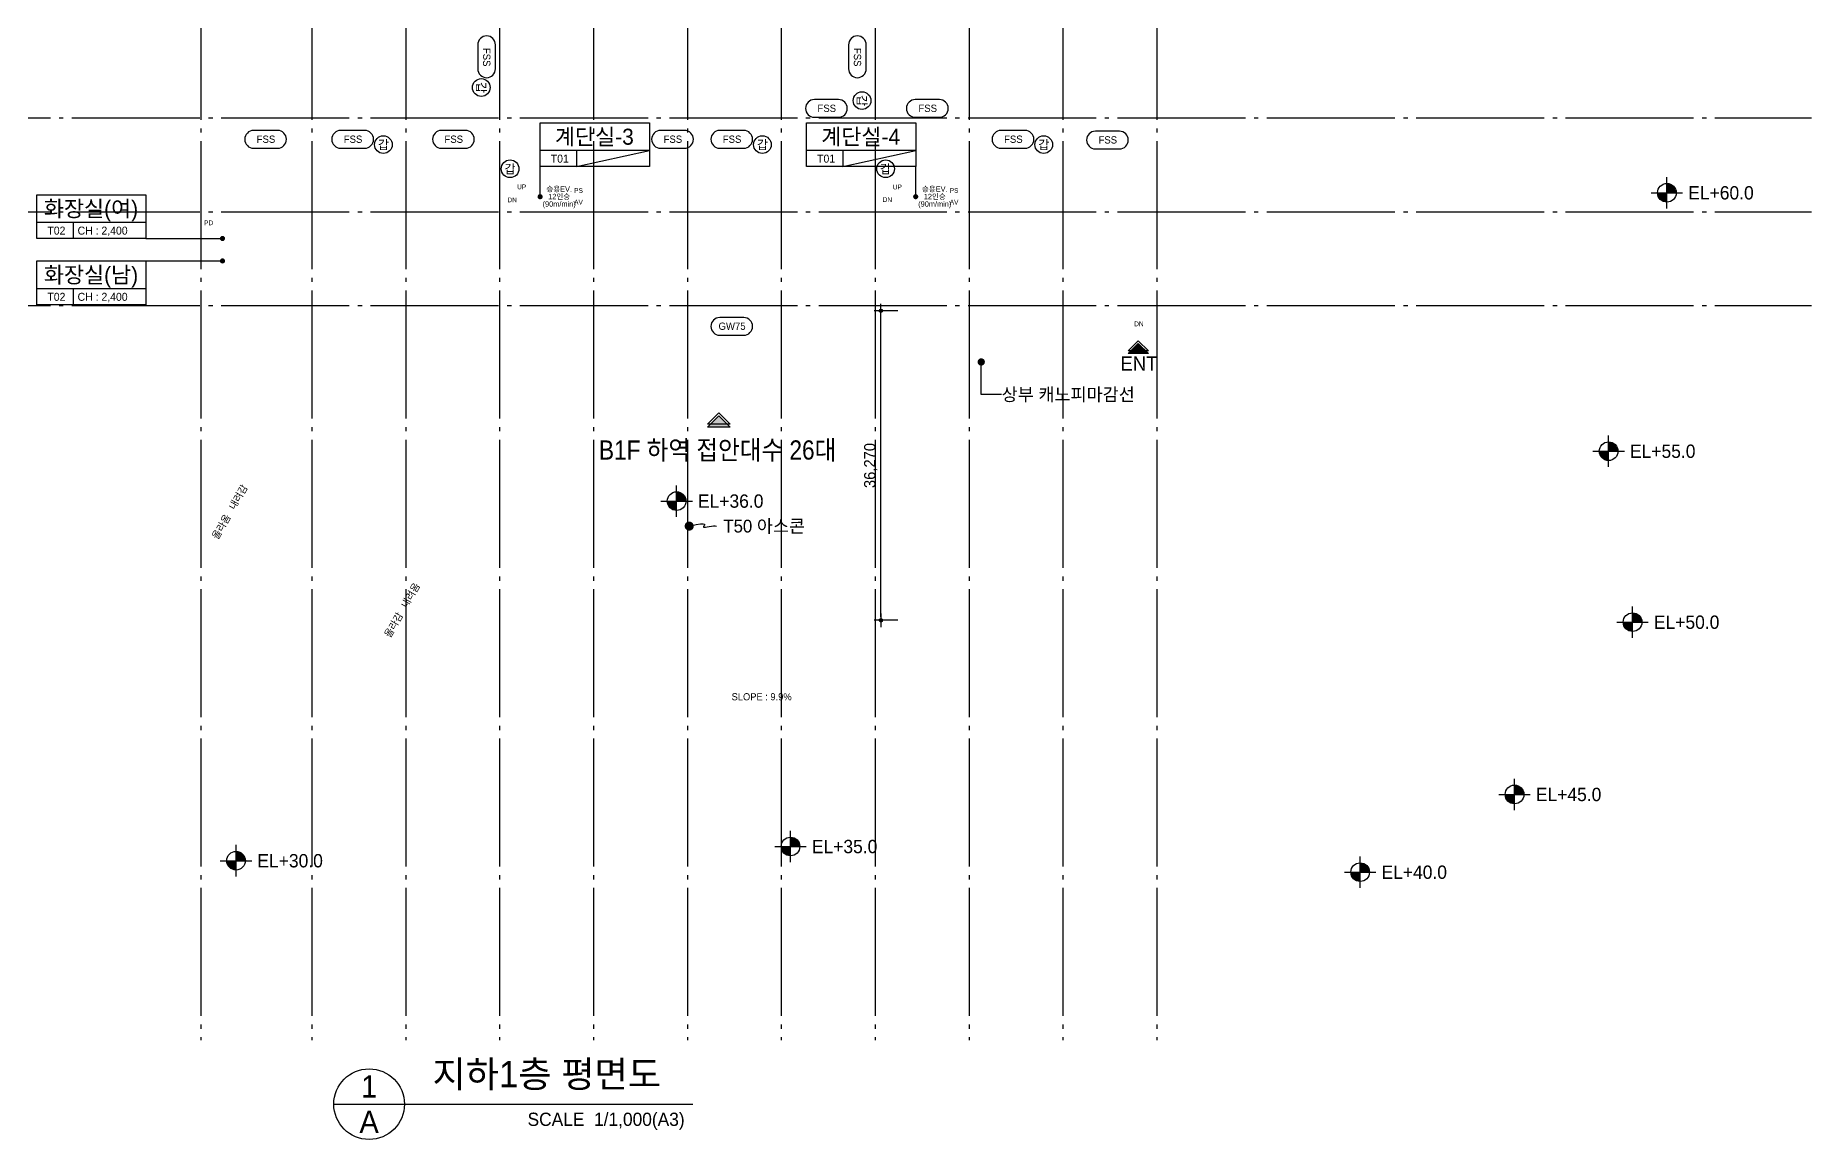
# Model space of a CAD drawing. Header units: millimetres. Extents: x 252735598 to 255219468, y 504282078 to 504550014.
# Drawn here: x 253281006 to 253489067, y 504285874 to 504415227 of the extents above; entities that cross this region are included whole.
import ezdxf
from ezdxf.enums import TextEntityAlignment as Align

# ---------------------------------------------------------------- set-up
doc = ezdxf.new("R2010")
doc.units = ezdxf.units.MM
doc.linetypes.add('CEN', pattern=[35, 30, -2, 1, -2])
for name, color, linetype in [('4A.TEC CEN', 1, 'CEN'), ('4A.TEC TEXT', 7, 'Continuous'), ('4A.TEC TEXT 1', 3, 'Continuous'), ('4A.TEC TEXT 2', 3, 'Continuous'), ('4A.TEC 심볼', 7, 'Continuous'), ('㈜SE&C DIM', 7, 'Continuous'), ('㈜SE&C TEXT', 7, 'Continuous'), ('㈜SE&C TEXT 1', 3, 'Continuous')]:
    doc.layers.add(name, color=color, linetype=linetype)
doc.styles.add('돋움', font='')
doc.styles.get('돋움').set_extended_font_data('돋움')
doc.dimstyles.new('DIM_400(외부치수)', dxfattribs={"dimscale": 1200, "dimtxt": 3.3, "dimasz": 1, "dimexe": 2, "dimexo": 2, "dimgap": 1, "dimtad": 1, "dimdec": 0, "dimdsep": 46, "dimlunit": 6, "dimtxsty": '돋움', "dimblk1": 'DIMDOT', "dimblk2": 'DIMDOT', "dimsah": 1, "dimcen": 2.5, "dimdle": 1.5, "dimclrd": 8, "dimclre": 8, "dimclrt": 3, "dimadec": 0, "dimazin": 0, "dimtfac": 1, "dimtdec": 0, "dimtix": 1, "dimtmove": 2, "dimatfit": 3, "dimldrblk": 'DIMDOT', "dimfxl": 1, "dimtvp": 1, "dimtolj": 1, "dimtzin": 0, "dimarcsym": 0})

# ---------------------------------------------------------------- blocks, each defined once
blk = doc.blocks.new('dwgFD3B')
at = {"layer": '4A.TEC CEN', "color": 250, "ltscale": 500}
for p, q in [((49194.51, -158936.83, -3333.33), (358000, -158936.83, -3333.33)), ((49194.51, -169936.83, -3333.33), (358000, -169936.83, -3333.33)), ((49194.51, -180936.83, -3333.33), (358000, -180936.83, -3333.33))]:
    blk.add_line(p, q, dxfattribs=at)
at = {"layer": '4A.TEC CEN', "color": 250, "ltscale": 500, "elevation": -3333.33}
for points in [[(169307.63, -39163.16), (169307.63, -267000)], [(182307.63, -39163.16), (182307.63, -267000)], [(193307.63, -39163.16), (193307.63, -267000)], [(204307.63, -39163.16), (204307.63, -267000)], [(215307.63, -39163.16), (215307.63, -267000)], [(226307.63, -39163.16), (226307.63, -267000)], [(237307.63, -39163.16), (237307.63, -267000)], [(248307.63, -39163.16), (248307.63, -267000)], [(259307.63, -39163.16), (259307.63, -267000)], [(270307.63, -39163.16), (270307.63, -267000)], [(281307.63, -39163.16), (281307.63, -267000)]]:
    blk.add_lwpolyline(points, dxfattribs=at)
blk = doc.blocks.new('FL-LEVEL1')
at = {"layer": '4A.TEC 심볼', "linetype": 'ByBlock'}
h = blk.add_hatch(color=256, dxfattribs=at)
h.paths.add_polyline_path([(295, 175), (295, 0), (470, 0, 0.414214)])
h.paths.add_polyline_path([(295, 0), (120, 0, 0.414214), (295, -175)])
for p, q in [((0, 0), (590, 0)), ((295, -295), (295, 295))]:
    blk.add_line(p, q, dxfattribs=at)
blk.add_circle((295, 0), 175, dxfattribs=at)
at = {"layer": '4A.TEC TEXT 2', "color": 3, "linetype": 'ByBlock', "style": '돋움'}
blk.add_attdef('FL', text='', height=250, dxfattribs=at).set_placement((695, 0), align=Align.MIDDLE_LEFT)
blk = doc.blocks.new('DIMDOT')
at = {"color": 0}
blk.add_line((-2, 0), (2, 0), dxfattribs=at)
for radius in [0.5, 0.25]:
    blk.add_circle((0, 0), radius, dxfattribs=at)
blk = doc.blocks.new('*D56')
at = {"layer": 'Defpoints', "color": 0, "transparency": 16777216}
for p in [(253380048, 504382977), (253382841, 504382977), (253382841, 504346708)]:
    blk.add_point(p, dxfattribs=at)
at = {"layer": '㈜SE&C DIM', "color": 8, "lineweight": -2, "ltscale": 10, "transparency": 16777216}
for p, q in [((253382041, 504382977), (253379248, 504382977)), ((253380048, 504347108), (253380048, 504382577)), ((253382041, 504346708), (253379248, 504346708))]:
    blk.add_line(p, q, dxfattribs=at)
at = {"layer": '㈜SE&C DIM', "color": 8, "lineweight": -2, "transparency": 16777216, "xscale": 400, "yscale": 400, "zscale": 400}
for p, rotation in [((253380048, 504382977), 90), ((253380048, 504346708), 270)]:
    blk.add_blockref('DIMDOT', p, dxfattribs=dict(at, rotation=rotation))
at = {"layer": '㈜SE&C DIM', "color": 3, "transparency": 16777216, "insert": (253378860, 504364843), "char_height": 1320, "attachment_point": 5, "rotation": 90, "style": '돋움'}
blk.add_mtext('\\A1;36,270', dxfattribs=at)
blk = doc.blocks.new('dwg9CDF')
at = {"layer": '4A.TEC 심볼', "color": 3, "linetype": 'ByBlock'}
ref = blk.add_blockref('FL-LEVEL1', (287075, -60898, 36666), dxfattribs=dict(at, xscale=6.250000000000405, yscale=6.250000000000405, zscale=6.250000000000405))
ref.add_attrib('FL', 'EL+35.0', dxfattribs={"layer": '4A.TEC TEXT 1', "color": 3, "linetype": 'ByBlock', "height": 1562.5, "style": '돋움'}).set_placement((291419, -60898, 36666), align=Align.MIDDLE_LEFT)
ref = blk.add_blockref('FL-LEVEL1', (150493, -74424, 31666), dxfattribs=dict(at, xscale=6.250000000000405, yscale=6.250000000000405, zscale=6.250000000000405))
ref.add_attrib('FL', 'EL+30.0', dxfattribs={"layer": '4A.TEC TEXT 1', "color": 3, "linetype": 'ByBlock', "height": 1562.5, "style": '돋움'}).set_placement((154837, -74424, 31666), align=Align.MIDDLE_LEFT)
ref = blk.add_blockref('FL-LEVEL1', (323089, -80342, 36666), dxfattribs=dict(at, xscale=6.250000000000405, yscale=6.250000000000405, zscale=6.250000000000405))
ref.add_attrib('FL', 'EL+40.0', dxfattribs={"layer": '4A.TEC TEXT 1', "color": 3, "linetype": 'ByBlock', "height": 1562.5, "style": '돋움'}).set_placement((327433, -80342, 36666), align=Align.MIDDLE_LEFT)
ref = blk.add_blockref('FL-LEVEL1', (329769, -89536, 46666), dxfattribs=dict(at, xscale=6.250000000000405, yscale=6.250000000000405, zscale=6.250000000000405))
ref.add_attrib('FL', 'EL+45.0', dxfattribs={"layer": '4A.TEC TEXT 1', "color": 3, "linetype": 'ByBlock', "height": 1562.5, "style": '돋움'}).set_placement((334113, -89536, 46666), align=Align.MIDDLE_LEFT)
ref = blk.add_blockref('FL-LEVEL1', (328195, -116874, 51666), dxfattribs=dict(at, xscale=6.250000000000405, yscale=6.250000000000405, zscale=6.250000000000405))
ref.add_attrib('FL', 'EL+50.0', dxfattribs={"layer": '4A.TEC TEXT 1', "color": 3, "linetype": 'ByBlock', "height": 1562.5, "style": '돋움'}).set_placement((332539, -116874, 51666), align=Align.MIDDLE_LEFT)
ref = blk.add_blockref('FL-LEVEL1', (332391, -122240, 56666), dxfattribs=dict(at, xscale=6.250000000000405, yscale=6.250000000000405, zscale=6.250000000000405))
ref.add_attrib('FL', 'EL+55.0', dxfattribs={"layer": '4A.TEC TEXT 1', "color": 3, "linetype": 'ByBlock', "height": 1562.5, "style": '돋움'}).set_placement((336735, -122240, 56666), align=Align.MIDDLE_LEFT)
ref = blk.add_blockref('FL-LEVEL1', (339218, -167717, 226666), dxfattribs=dict(at, xscale=6.250000000000405, yscale=6.250000000000405, zscale=6.250000000000405))
ref.add_attrib('FL', 'EL+60.0', dxfattribs={"layer": '4A.TEC TEXT 1', "color": 3, "linetype": 'ByBlock', "height": 1562.5, "style": '돋움'}).set_placement((343562, -167717, 226666), align=Align.MIDDLE_LEFT)
ref = blk.add_blockref('FL-LEVEL1', (332391, -197997, 56666), dxfattribs=dict(at, xscale=6.250000000000405, yscale=6.250000000000405, zscale=6.250000000000405))
ref.add_attrib('FL', 'EL+55.0', dxfattribs={"layer": '4A.TEC TEXT 1', "color": 3, "linetype": 'ByBlock', "height": 1562.5, "style": '돋움'}).set_placement((336735, -197997, 56666), align=Align.MIDDLE_LEFT)
ref = blk.add_blockref('FL-LEVEL1', (335195, -218028, 51666), dxfattribs=dict(at, xscale=6.250000000000405, yscale=6.250000000000405, zscale=6.250000000000405))
ref.add_attrib('FL', 'EL+50.0', dxfattribs={"layer": '4A.TEC TEXT 1', "color": 3, "linetype": 'ByBlock', "height": 1562.5, "style": '돋움'}).set_placement((339539, -218028, 51666), align=Align.MIDDLE_LEFT)
ref = blk.add_blockref('FL-LEVEL1', (321367, -238214, 46666), dxfattribs=dict(at, xscale=6.250000000000405, yscale=6.250000000000405, zscale=6.250000000000405))
ref.add_attrib('FL', 'EL+45.0', dxfattribs={"layer": '4A.TEC TEXT 1', "color": 3, "linetype": 'ByBlock', "height": 1562.5, "style": '돋움'}).set_placement((325711, -238214, 46666), align=Align.MIDDLE_LEFT)
ref = blk.add_blockref('FL-LEVEL1', (236546, -244313, 36666), dxfattribs=dict(at, xscale=6.250000000000405, yscale=6.250000000000405, zscale=6.250000000000405))
ref.add_attrib('FL', 'EL+35.0', dxfattribs={"layer": '4A.TEC TEXT 1', "color": 3, "linetype": 'ByBlock', "height": 1562.5, "style": '돋움'}).set_placement((240890, -244313, 36666), align=Align.MIDDLE_LEFT)
ref = blk.add_blockref('FL-LEVEL1', (171588, -245977, 31666), dxfattribs=dict(at, xscale=6.250000000000405, yscale=6.250000000000405, zscale=6.250000000000405))
ref.add_attrib('FL', 'EL+30.0', dxfattribs={"layer": '4A.TEC TEXT 1', "color": 3, "linetype": 'ByBlock', "height": 1562.5, "style": '돋움'}).set_placement((175932, -245977, 31666), align=Align.MIDDLE_LEFT)
ref = blk.add_blockref('FL-LEVEL1', (303281, -247320, 41666), dxfattribs=dict(at, xscale=6.250000000000405, yscale=6.250000000000405, zscale=6.250000000000405))
ref.add_attrib('FL', 'EL+40.0', dxfattribs={"layer": '4A.TEC TEXT 1', "color": 3, "linetype": 'ByBlock', "height": 1562.5, "style": '돋움'}).set_placement((307625, -247320, 41666), align=Align.MIDDLE_LEFT)

msp = doc.modelspace()

# ---------------------------------------------------------------- hatches: boundary and pattern name
at = {"layer": '4A.TEC 심볼'}
for points in [[(253409007.8, 504377949.4), (253410193.8, 504379135.4), (253411379.8, 504377949.4)], [(253359733.4, 504369337.3), (253361067.7, 504370671.6), (253362401.9, 504369337.3)]]:
    msp.add_hatch(color=256, dxfattribs=at).paths.add_polyline_path(points)

# ---------------------------------------------------------------- linework, layer by layer
for p, q in [((253352919.9, 504401750, 6250), (253340120, 504401750, 6250)), ((253344370, 504399875, 6250), (253352919.9, 504401750, 6250)), ((253344370, 504401750, 6250), (253344370, 504399875, 6250)), ((253384120, 504401750, 6250), (253371320.1, 504401750, 6250)), ((253375570.1, 504399875, 6250), (253384120, 504401750, 6250)), ((253375570.1, 504401750, 6250), (253375570.1, 504399875, 6250)), ((253340120, 504396359, 6250), (253340120, 504399875, 6250)), ((253384120, 504396359, 6250), (253384120, 504399875, 6250)), ((253293948.1, 504393318.8, 38344.4), (253281148.2, 504393318.8, 38344.4)), ((253285398.2, 504393318.8, 38344.4), (253285398.2, 504391443.8, 38344.4)), ((253293948.1, 504391443.8, 38344.4), (253302910, 504391443.8)), ((253293948.1, 504388812.1, 38344.4), (253302910, 504388812.1)), ((253293948.1, 504385562.1, 38344.4), (253281148.2, 504385562.1, 38344.4)), ((253285398.2, 504385562.1, 38344.4), (253285398.2, 504383687.1, 38344.4)), ((253315947.8, 504290014.2, 3333.3), (253358024.2, 504290014.2, 3333.3))]:
    msp.add_line(p, q, dxfattribs=at)
at = {"layer": '4A.TEC 심볼', "elevation": 1.3}
for points in [[(253332818, 504414139), (253332818, 504411322.6, 1), (253334891.7, 504411322.6), (253334891.7, 504414139, 1)], [(253376249.2, 504414139), (253376249.2, 504411322.6, 1), (253378323, 504411322.6), (253378323, 504414139, 1)], [(253306554.4, 504402025.7), (253309370.7, 504402025.7, 1), (253309370.7, 504404099.5), (253306554.4, 504404099.5, 1)], [(253316754.4, 504402025.7), (253319570.7, 504402025.7, 1), (253319570.7, 504404099.5), (253316754.4, 504404099.5, 1)], [(253328554.4, 504402025.7), (253331370.7, 504402025.7, 1), (253331370.7, 504404099.5), (253328554.4, 504404099.5, 1)], [(253354224.7, 504402025.7), (253357041, 504402025.7, 1), (253357041, 504404099.5), (253354224.7, 504404099.5, 1)], [(253361158.8, 504402025.7), (253363975.2, 504402025.7, 1), (253363975.2, 504404099.5), (253361158.8, 504404099.5, 1)], [(253394111.2, 504402025.7), (253396927.6, 504402025.7, 1), (253396927.6, 504404099.5), (253394111.2, 504404099.5, 1)], [(253405176.5, 504401944.2), (253407992.8, 504401944.2, 1), (253407992.8, 504404017.9), (253405176.5, 504404017.9, 1)], [(253361158.8, 504380113.7), (253363975.2, 504380113.7, 1), (253363975.2, 504382187.4), (253361158.8, 504382187.4, 1)]]:
    msp.add_lwpolyline(points, format="xyb", close=True, dxfattribs=at)
at = {"layer": '4A.TEC 심볼'}
for points in [[(253372251.3, 504405645), (253375067.7, 504405645, 1), (253375067.7, 504407718.8), (253372251.3, 504407718.8, 1)], [(253384077.8, 504405645), (253386894.1, 504405645, 1), (253386894.1, 504407718.8), (253384077.8, 504407718.8, 1)]]:
    msp.add_lwpolyline(points, format="xyb", close=True, dxfattribs=at)
for points, elevation in [([(253340120, 504405000), (253352919.9, 504405000), (253352919.9, 504399875), (253340120, 504399875)], 6250), ([(253371320.1, 504405000), (253384120, 504405000), (253384120, 504399875), (253371320.1, 504399875)], 6250), ([(253281148.2, 504396568.8), (253293948.1, 504396568.8), (253293948.1, 504391443.8), (253281148.2, 504391443.8)], 38344.4), ([(253281148.2, 504388812.1), (253293948.1, 504388812.1), (253293948.1, 504383687.1), (253281148.2, 504383687.1)], 38344.4)]:
    msp.add_lwpolyline(points, close=True, dxfattribs=dict(at, elevation=elevation))
at = {"layer": '4A.TEC 심볼', "const_width": 298.9, "elevation": 6250}
for points in [[(253340269.4, 504396340.8, 1), (253339970.5, 504396340.8, 1)], [(253384269.4, 504396340.8, 1), (253383970.5, 504396340.8, 1)]]:
    msp.add_lwpolyline(points, format="xyb", close=True, dxfattribs=at)
at = {"layer": '4A.TEC 심볼', "const_width": 298.9}
for points in [[(253302910, 504391593.3, 1), (253302910, 504391294.4, 1)], [(253302910, 504388961.5, 1), (253302910, 504388662.6, 1)]]:
    msp.add_lwpolyline(points, format="xyb", close=True, dxfattribs=at)
at = {"layer": '4A.TEC 심볼'}
for points, elevation in [([(253410193.8, 504379451.7), (253411379.8, 504378265.6), (253409007.8, 504378265.6), (253410193.8, 504379451.7)], 4165.7), ([(253410193.8, 504379135.4), (253411379.8, 504377949.4), (253409007.8, 504377949.4), (253410193.8, 504379135.4)], 4165.7), ([(253361067.7, 504371027.4), (253362401.9, 504369693.1), (253359733.4, 504369693.1), (253361067.7, 504371027.4)], -0.4), ([(253361067.7, 504370671.6), (253362401.9, 504369337.3), (253359733.4, 504369337.3), (253361067.7, 504370671.6)], -0.4)]:
    msp.add_lwpolyline(points, dxfattribs=dict(at, elevation=elevation))
at = {"layer": '4A.TEC 심볼', "color": 1, "const_width": 427, "elevation": -0.4}
msp.add_lwpolyline([(253391585.7, 504376977.3, -1), (253392012.7, 504376977.3, -1)], format="xyb", close=True, dxfattribs=at)
at = {"layer": '4A.TEC 심볼', "color": 1, "elevation": -0.4}
msp.add_lwpolyline([(253394186.5, 504373169.5), (253391799.2, 504373169.5), (253391799.2, 504376977.3)], dxfattribs=at)
at = {"layer": '4A.TEC 심볼', "color": 1, "const_width": 533.7}
msp.add_lwpolyline([(253357321.2, 504357743.4, 1), (253357854.9, 504357743.4, 1)], format="xyb", close=True, dxfattribs=at)
at = {"layer": '4A.TEC 심볼', "color": 1}
msp.add_lwpolyline([(253357588.9, 504357743.4), (253358393.4, 504357927), (253358921.1, 504358011.7), (253359225.6, 504358018.5), (253359360.2, 504357968.5), (253359378.5, 504357882.9), (253359333.9, 504357782.8), (253359280, 504357689.2), (253359270.1, 504357623.3), (253359345.4, 504357600.5), (253359496.6, 504357613.9), (253359702.2, 504357650.7), (253359940.6, 504357698.3), (253360190.3, 504357744.1), (253360429.7, 504357775.3), (253360637.2, 504357779.3), (253360791.2, 504357743.4)], dxfattribs=at)
at = {"layer": '4A.TEC 심볼'}
for centre, radius in [((253333232.4, 504409134.2, 4168), 1036.9), ((253377833.6, 504407599.4, 8334.7), 1036.9), ((253321759.2, 504402440.1, 4168), 1036.9), ((253366163.6, 504402440.1, 4168), 1036.9), ((253399116, 504402440.1, 4168), 1036.9), ((253336602.4, 504399608.4, 12500), 1036.9), ((253380602.4, 504399608.4, 12500), 1036.9), ((253320087.8, 504290014.2, 3333.3), 4140)]:
    msp.add_circle(centre, radius, dxfattribs=at)

# ---------------------------------------------------------------- block references
for name, p in [('dwgFD3B', (253131066.5, 504564514.2, 3333.3)), ('dwg9CDF', (253131066.5, 504564514.2, -6666.7))]:
    msp.add_blockref(name, p)
at = {"layer": '4A.TEC 심볼', "color": 3, "linetype": 'ByBlock'}
ref = msp.add_blockref('FL-LEVEL1', (253354268.7, 504360676.7), dxfattribs=dict(at, xscale=6.250000000000405, yscale=6.250000000000405, zscale=6.250000000000405))
ref.add_attrib('FL', 'EL+36.0', dxfattribs={"layer": '4A.TEC TEXT 1', "color": 3, "linetype": 'ByBlock', "height": 1562.5, "style": '돋움'}).set_placement((253358612.4, 504360676.7), align=Align.MIDDLE_LEFT)

# ---------------------------------------------------------------- texts
at = {"layer": '4A.TEC TEXT', "style": '돋움'}
for p in [(253333871.3, 504412687.9, 1.3), (253377302.6, 504412687.9, 1.3)]:
    msp.add_text('FSS', height=855.48, rotation=270, dxfattribs=at).set_placement(p, align=Align.MIDDLE)
for p in [(253333209.4, 504409124.1, 1.3), (253377810.7, 504407589.3, 4168)]:
    msp.add_text('갑', height=1036.9, rotation=270, dxfattribs=at).set_placement(p, align=Align.MIDDLE_CENTER)
for s, p in [('FSS', (253373702.3, 504406698.4)), ('FSS', (253385528.8, 504406698.4)), ('FSS', (253308005.4, 504403079.1, 1.3)), ('FSS', (253318205.4, 504403079.1, 1.3)), ('FSS', (253330005.4, 504403079.1, 1.3)), ('FSS', (253355675.7, 504403079.1, 1.3)), ('FSS', (253362609.8, 504403079.1, 1.3)), ('FSS', (253395562.3, 504403079.1, 1.3)), ('FSS', (253406627.5, 504402997.5, 1.3)), ('GW75', (253362609.8, 504381167, 1.3))]:
    msp.add_text(s, height=855.48, dxfattribs=at).set_placement(p, align=Align.MIDDLE)
at = {"layer": '4A.TEC TEXT', "color": 3, "style": '돋움'}
for s, height, p in [('계단실-3', 1875, (253346477.4, 504403370.8, 6250)), ('계단실-4', 1875, (253377677.5, 504403370.8, 6250)), ('T01', 937.5, (253342424.3, 504400798.1, 6250)), ('T01', 937.5, (253373624.4, 504400798.1, 6250)), ('화장실(여)', 1875, (253287505.6, 504394939.7, 38344.4)), ('T02', 937.5, (253283452.5, 504392367, 38344.4)), ('화장실(남)', 1875, (253287505.6, 504387183, 38344.4)), ('T02', 937.5, (253283452.5, 504384610.2, 38344.4))]:
    msp.add_text(s, height=height, dxfattribs=at).set_placement(p, align=Align.MIDDLE_CENTER)
at = {"layer": '4A.TEC TEXT', "style": '돋움'}
for s, height, p in [('갑', 1036.9, (253321769.3, 504402417.2, 1.3)), ('갑', 1036.9, (253366173.7, 504402417.2, 1.3)), ('갑', 1036.9, (253399126.1, 504402417.2, 1.3)), ('갑', 1036.9, (253336592.3, 504399585.5, 12500)), ('갑', 1036.9, (253380592.3, 504399585.5, 12500)), ('ENT', 1666.67, (253410280, 504376788.2, 4165.7))]:
    msp.add_text(s, height=height, dxfattribs=at).set_placement(p, align=Align.MIDDLE_CENTER)
at = {"layer": '4A.TEC TEXT', "color": 3, "style": '돋움'}
for p in [(253285934.3, 504392367, 38344.4), (253285934.3, 504384610.2, 38344.4)]:
    msp.add_text('CH : 2,400', height=937.5, dxfattribs=at).set_placement(p, align=Align.MIDDLE_LEFT)
at = {"layer": '4A.TEC TEXT', "style": '돋움'}
for s, p in [('상부 캐노피마감선', (253394186.5, 504373169.5, -0.4)), ('T50 아스콘', (253361591.8, 504357743.4))]:
    msp.add_text(s, height=1500, dxfattribs=at).set_placement(p, align=Align.MIDDLE_LEFT)
at = {"layer": '4A.TEC TEXT', "style": '돋움', "width": 0.9}
msp.add_text('B1F 하역 접안대수 26대', height=2250, dxfattribs=at).set_placement((253360916.6, 504366663.4, -0.4), align=Align.MIDDLE_CENTER)
at = {"layer": '4A.TEC TEXT 2', "color": 3, "style": '돋움'}
msp.add_text('지하1층 평면도', height=3105, dxfattribs=at).set_placement((253327516.7, 504291049.2, 3333.3), align=Align.BOTTOM_LEFT)
for s, p in [('1', (253320087.8, 504292084.2, 3333.3)), ('A', (253320087.8, 504287944.2, 3333.3))]:
    msp.add_text(s, height=2587.5, dxfattribs=at).set_placement(p, align=Align.MIDDLE)
msp.add_text('SCALE  1/1,000(A3)', height=1552.5, dxfattribs=at).set_placement((253357052.2, 504286997.8, 3333.3), align=Align.BOTTOM_RIGHT)
at = {"layer": '㈜SE&C TEXT', "style": '돋움'}
for s, height, rotation, p in [('UP', 555.56, 359.993476, (253337964.1, 504397494.9)), ('승용EV.', 625, 0.006524, (253342356.1, 504397238.8, -4166.7)), ('PS', 555.56, 359.993476, (253344619.2, 504397064.8)), ('UP', 555.56, 359.993476, (253381971.6, 504397479.9)), ('승용EV.', 625, 0.006524, (253386356.1, 504397238.8, -4166.7)), ('PS', 555.56, 359.993476, (253388619.2, 504397064.8)), ('DN', 555.56, 359.993476, (253336847.3, 504395966.9)), ('(90m/min)', 625, 0.006524, (253342356.1, 504395488.8, -4166.7)), ('12인승', 625, 0.006524, (253342356.1, 504396363.8, -4166.7)), ('AV', 555.56, 359.993476, (253344619.2, 504395702.3, 2083.3)), ('DN', 555.56, 359.993476, (253380798.8, 504396000)), ('(90m/min)', 625, 0.006524, (253386356.1, 504395488.8, -4166.7)), ('12인승', 625, 0.006524, (253386356.1, 504396363.8, -4166.7)), ('AV', 555.56, 359.993476, (253388619.2, 504395702.3, 2083.3)), ('PD', 555.56, 359.993476, (253301294.2, 504393277.3, 53229.1)), ('DN', 555.56, 359.993476, (253410275.2, 504381441.1, -0.4))]:
    msp.add_text(s, height=height, rotation=rotation, dxfattribs=at).set_placement(p, align=Align.MIDDLE_CENTER)
at = {"layer": '㈜SE&C TEXT 1', "style": '돋움'}
for s, p in [('내려감', (253304753.6, 504361143.6, -6667.1)), ('올라옴', (253302769.7, 504357670.3, -5000.4)), ('내려옴', (253324943.9, 504349633.4, -1666.7)), ('올라감', (253322960, 504346160))]:
    msp.add_text(s, height=833.33, rotation=60.173414, dxfattribs=at).set_placement(p, align=Align.MIDDLE_CENTER)
msp.add_text('SLOPE : 9.9%', height=833.333, dxfattribs=at).set_placement((253366073.4, 504337751.3, -5000.4), align=Align.MIDDLE_CENTER)

# ---------------------------------------------------------------- dimensions: what is measured, and where the dimension line sits
at = {"layer": '㈜SE&C DIM', "ltscale": 10}
dim = msp.add_linear_dim(base=(253380048.1, 504382977.3), p1=(253382841.1, 504346707.7), p2=(253382841.1, 504382977.3), angle=270, dimstyle='DIM_400(외부치수)', override={"dimscale": 80, "dimtxt": 16.5, "dimasz": 5, "dimexe": 10, "dimexo": 10, "dimgap": 5, "dimtxsty": '돋움', "dimblk1": 'DIMDOT', "dimblk2": 'DIMDOT', "dimdle": 7.5}, dxfattribs=at)
dim.commit()
dim.dimension.update_dxf_attribs({"geometry": '*D56', "text_midpoint": (253378860, 504364842.5)})

doc.saveas('drawing.dxf')
